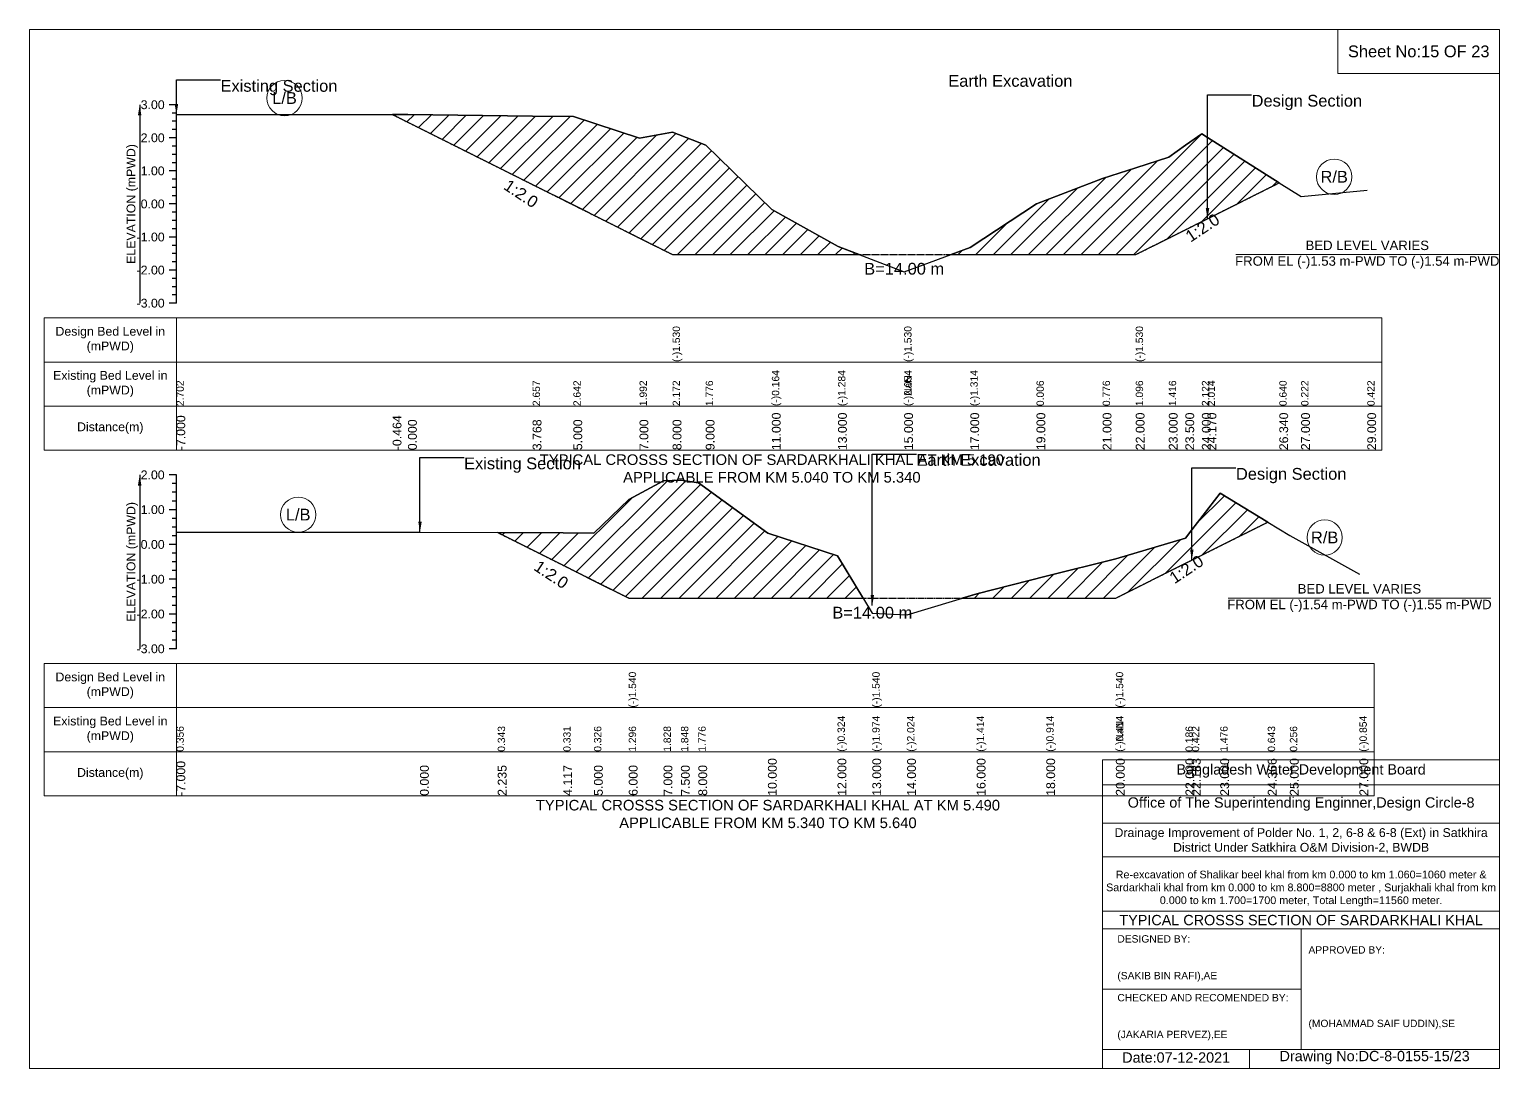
# Model space of a CAD drawing. Header units: inches. Extents: x 93000 to 506000, y -4242 to 0.
# Drawn here: x 240000 to 246000, y -4242 to 0 of the extents above; entities that cross this region are included whole.
import ezdxf

# ---------------------------------------------------------------- set-up
doc = ezdxf.new("R2010")
doc.units = ezdxf.units.IN
doc.header["$LTSCALE"] = 7
doc.header["$MEASUREMENT"] = 0
doc.linetypes.add('DASHED', pattern=[0.75, 0.5, -0.25])
for name, color, linetype, lineweight in [('Cross section Data Border', 7, 'Continuous', 9), ('Cross Section Labels', 7, 'Continuous', 9), ('Design_Bed_Level for Xsection', 7, 'DASHED', 25), ('Existing_Bed_Level for Xsection', 7, 'Continuous', 25), ('Long Section Labels', 7, 'Continuous', 9)]:
    doc.layers.add(name, color=color, linetype=linetype, lineweight=lineweight)
doc.styles.get("Standard").update_dxf_attribs({"font": 'arial.ttf'})
doc.dimstyles.get("Standard").update_dxf_attribs({"dimtxt": 0.18, "dimasz": 0.18, "dimexe": 0.18, "dimexo": 0.0625, "dimgap": 0.09, "dimtad": 0, "dimtih": 1, "dimtoh": 1, "dimdec": 4, "dimzin": 0, "dimdsep": 46, "dimtxsty": 'Standard', "dimcen": 0.09, "dimadec": 0, "dimazin": 0, "dimtfac": 1, "dimtdec": 4, "dimtofl": 0, "dimtmove": 0, "dimatfit": 3, "dimfxl": 1, "dimtolj": 1, "dimtzin": 0, "dimarcsym": 0})

msp = doc.modelspace()

# ---------------------------------------------------------------- hatches: boundary and pattern name
at = {"layer": 'Existing_Bed_Level for Xsection'}
h = msp.add_hatch(dxfattribs=at)
h.set_pattern_fill('ANSI31', color=256, scale=405, style=0)
h.paths.add_polyline_path([(241482.4, -347.9), (241545, -379.3), (242053.7, -633.6), (242220, -716.8), (242490, -851.8), (242625, -919.3), (242760, -919.3), (243030, -919.3), (243300, -919.3), (243386.3, -919.3), (243300, -886.1), (243030, -734.9), (242760, -472.9), (242625, -419.5), (242490, -443.8), (242220, -356), (242053.7, -354), (241545, -347.9)])
h = msp.add_hatch(dxfattribs=at)
h.set_pattern_fill('ANSI31', color=256, scale=405, style=0)
h.paths.add_polyline_path([(243761.2, -919.3), (243840, -919.3), (244110, -919.3), (244380, -919.3), (244515, -919.3), (244650, -851.8), (244717.5, -818), (244785, -784.3), (244808, -772.8), (245100.9, -626.3), (244808, -440.8), (244785, -426.2), (244717.5, -472.9), (244650, -521.5), (244515, -564.8), (244380, -608), (244110, -711.9), (243840, -890.1)])
h = msp.add_hatch(dxfattribs=at)
h.set_pattern_fill('ANSI31', color=256, scale=426, style=0)
h.paths.add_polyline_path([(241911.3, -2053.9), (242178.7, -2187.6), (242304, -2250.3), (242446, -2321.3), (242588, -2321.3), (242659, -2321.3), (242730, -2321.3), (243014, -2321.3), (243298, -2321.3), (243402.6, -2321.3), (243298, -2148.6), (243014, -2056.3), (242730, -1850.4), (242659, -1840.2), (242588, -1843), (242446, -1918.6), (242304, -2056.3), (242178.7, -2055.5)])
h = msp.add_hatch(dxfattribs=at)
h.set_pattern_fill('ANSI31', color=256, scale=426, style=0)
h.paths.add_polyline_path([(243807.3, -2321.3), (243866, -2321.3), (244150, -2321.3), (244434, -2321.3), (244718, -2179.3), (244744, -2166.3), (244860, -2108.3), (245053.9, -2011.3), (244860, -1893), (244744, -2042.7), (244718, -2076.2), (244434, -2161.4), (244150, -2232.4), (243866, -2303.4)])

# ---------------------------------------------------------------- linework, layer by layer
at = {"layer": 'Cross section Data Border'}
for points in [[(240000, 0), (246000, 0), (246000, -4242), (240000, -4242)], [(245340, 0), (246000, 0), (246000, -180), (245340, -180)], [(240060, -1177.7), (245520, -1177.7), (245520, -1717.7), (240060, -1717.7)], [(240060, -2588.6), (245488, -2588.6), (245488, -3128.6), (240060, -3128.6)]]:
    msp.add_lwpolyline(points, close=True, dxfattribs=at)
for points in [[(240600, -1177.7), (240600, -1717.7)], [(240060, -1357.7), (245520, -1357.7)], [(240060, -1537.7), (245520, -1537.7)], [(240600, -2588.6), (240600, -3128.6)], [(240060, -2768.6), (245488, -2768.6)], [(240060, -2948.6), (245488, -2948.6)], [(244380, -4242), (244380, -2982), (246000, -2982)], [(244380, -3084), (246000, -3084)], [(244380, -3240), (246000, -3240)], [(244380, -3378), (246000, -3378)], [(244380, -3600), (246000, -3600)], [(244380, -3672), (246000, -3672)], [(245190, -3672), (245190, -4164)], [(244380, -3918), (245190, -3918)], [(244380, -4164), (246000, -4164)], [(244980, -4164), (244980, -4242)]]:
    msp.add_lwpolyline(points, dxfattribs=at)
at = {"layer": 'Cross Section Labels'}
for points in [[(244924.2, -919.3), (245995.8, -919.3)], [(244892.2, -2321.3), (245963.8, -2321.3)]]:
    msp.add_lwpolyline(points, dxfattribs=at)
for centre in [(241041.2, -280.4), (245325, -601.7), (241097, -1981), (245286, -2074.1)]:
    msp.add_circle(centre, 72, dxfattribs=at)
at = {"layer": 'Design_Bed_Level for Xsection'}
for points in [[(241482.4, -347.9), (242053.7, -633.6), (242625, -919.3), (243570, -919.3), (244515, -919.3), (244808, -772.8), (245100.9, -626.3)], [(241911.3, -2053.9), (242178.7, -2187.6), (242446, -2321.3), (243440, -2321.3), (244434, -2321.3), (244744, -2166.3), (245053.9, -2011.3)]]:
    msp.add_lwpolyline(points, dxfattribs=at)
at = {"layer": 'Existing_Bed_Level for Xsection'}
for points in [[(240600, -307.7), (240570, -307.7)], [(240600, -341.5), (240582, -341.5)], [(240600, -1117.7), (240600, -982.7), (240600, -847.7), (240600, -712.7), (240600, -577.7), (240600, -442.7), (240600, -307.7)], [(240600, -347.9), (241482.4, -347.9), (241545, -347.9), (242053.7, -354), (242220, -356), (242490, -443.8), (242625, -419.5), (242625, -419.5), (242760, -472.9), (243030, -734.9), (243300, -886.1), (243570, -990), (243570, -990), (243840, -890.1), (244110, -711.9), (244380, -608), (244515, -564.8), (244515, -564.8), (244650, -521.5), (244717.5, -472.9), (244785, -426.2), (244808, -440.8), (245100.9, -626.3), (245190, -682.7), (245460, -655.7)], [(240600, -375.2), (240582, -375.2)], [(240600, -409), (240582, -409)], [(240600, -442.7), (240570, -442.7)], [(240600, -476.5), (240582, -476.5)], [(240600, -510.2), (240582, -510.2)], [(240600, -577.7), (240570, -577.7)], [(240600, -544), (240582, -544)], [(240600, -611.5), (240582, -611.5)], [(240600, -645.2), (240582, -645.2)], [(240600, -712.7), (240570, -712.7)], [(240600, -679), (240582, -679)], [(240600, -746.5), (240582, -746.5)], [(240600, -780.2), (240582, -780.2)], [(240600, -814), (240582, -814)], [(240600, -847.7), (240570, -847.7)], [(240600, -881.5), (240582, -881.5)], [(240600, -915.2), (240582, -915.2)], [(240600, -949), (240582, -949)], [(240600, -982.7), (240570, -982.7)], [(240600, -1016.5), (240582, -1016.5)], [(240600, -1050.2), (240582, -1050.2)], [(240600, -1117.7), (240570, -1117.7)], [(240600, -1084), (240582, -1084)], [(240600, -1818.6), (240570, -1818.6)], [(240600, -1854.1), (240582, -1854.1)], [(240600, -2528.6), (240600, -2386.6), (240600, -2244.6), (240600, -2102.6), (240600, -1960.6), (240600, -1818.6)], [(240600, -2052), (241594, -2052), (241911.3, -2053.9), (242178.7, -2055.5), (242304, -2056.3), (242446, -1918.6), (242446, -1918.6), (242588, -1843), (242659, -1840.2), (242730, -1850.4), (243014, -2056.3), (243298, -2148.6), (243440, -2382.9), (243440, -2382.9), (243582, -2390), (243866, -2303.4), (244150, -2232.4), (244434, -2161.4), (244434, -2161.4), (244718, -2076.2), (244744, -2042.7), (244860, -1893), (245053.9, -2011.3), (245144, -2066.2), (245428, -2223.9)], [(240600, -1889.6), (240582, -1889.6)], [(240600, -1960.6), (240570, -1960.6)], [(240600, -1925.1), (240582, -1925.1)], [(240600, -1996.1), (240582, -1996.1)], [(240600, -2031.6), (240582, -2031.6)], [(240600, -2067.1), (240582, -2067.1)], [(240600, -2102.6), (240570, -2102.6)], [(240600, -2138.1), (240582, -2138.1)], [(240600, -2173.6), (240582, -2173.6)], [(240600, -2209.1), (240582, -2209.1)], [(240600, -2244.6), (240570, -2244.6)], [(240600, -2280.1), (240582, -2280.1)], [(240600, -2315.6), (240582, -2315.6)], [(240600, -2386.6), (240570, -2386.6)], [(240600, -2351.1), (240582, -2351.1)], [(240600, -2422.1), (240582, -2422.1)], [(240600, -2457.6), (240582, -2457.6)], [(240600, -2493.1), (240582, -2493.1)], [(240600, -2528.6), (240570, -2528.6)]]:
    msp.add_lwpolyline(points, dxfattribs=at)
for points in [[(241482.4, -347.9), (241482.4, -347.9), (241545, -379.3), (242053.7, -633.6), (242220, -716.8), (242490, -851.8), (242625, -919.3), (242625, -919.3), (242760, -919.3), (243030, -919.3), (243300, -919.3), (243386.3, -919.3), (243300, -886.1), (243030, -734.9), (242760, -472.9), (242625, -419.5), (242625, -419.5), (242490, -443.8), (242220, -356), (242053.7, -354), (241545, -347.9), (241482.4, -347.9)], [(243761.2, -919.3), (243840, -919.3), (244110, -919.3), (244380, -919.3), (244515, -919.3), (244515, -919.3), (244650, -851.8), (244717.5, -818), (244785, -784.3), (244808, -772.8), (245100.9, -626.3), (245100.9, -626.3), (245100.9, -626.3), (244808, -440.8), (244785, -426.2), (244717.5, -472.9), (244650, -521.5), (244515, -564.8), (244515, -564.8), (244380, -608), (244110, -711.9), (243840, -890.1)], [(241911.3, -2053.9), (242178.7, -2187.6), (242304, -2250.3), (242446, -2321.3), (242446, -2321.3), (242588, -2321.3), (242659, -2321.3), (242730, -2321.3), (243014, -2321.3), (243298, -2321.3), (243402.6, -2321.3), (243298, -2148.6), (243014, -2056.3), (242730, -1850.4), (242659, -1840.2), (242588, -1843), (242446, -1918.6), (242446, -1918.6), (242304, -2056.3), (242178.7, -2055.5)], [(243807.3, -2321.3), (243866, -2321.3), (244150, -2321.3), (244434, -2321.3), (244434, -2321.3), (244718, -2179.3), (244744, -2166.3), (244860, -2108.3), (245053.9, -2011.3), (244860, -1893), (244744, -2042.7), (244718, -2076.2), (244434, -2161.4), (244434, -2161.4), (244150, -2232.4), (243866, -2303.4)]]:
    msp.add_lwpolyline(points, close=True, dxfattribs=at)

# ---------------------------------------------------------------- texts
at = {"layer": 'Cross section Data Border', "attachment_point": 5}
for s, insert, char_height in [('Sheet No:15 OF 23', (245670, -90), 48), ('Bangladesh Water Development Board', (245190, -3027), 42), ('Office of The Superintending Enginner,Design Circle-8', (245190, -3162), 42)]:
    msp.add_mtext(s, dxfattribs=dict(at, insert=insert, char_height=char_height))
at = {"layer": 'Cross section Data Border'}
for s, insert, char_height, width, attachment_point in [('Design Bed Level in (mPWD)', (240330, -1267.7), 36, 480, 5), ('Existing Bed Level in (mPWD)', (240330, -1447.7), 36, 480, 5), ('Distance(m)', (240330, -1627.7), 36, 480, 5), ('Design Bed Level in (mPWD)', (240330, -2678.6), 36, 480, 5), ('Existing Bed Level in (mPWD)', (240330, -2858.6), 36, 480, 5), ('Distance(m)', (240330, -3038.6), 36, 480, 5), ('Drainage Improvement of Polder No. 1, 2, 6-8 & 6-8 (Ext) in Satkhira District Under Satkhira O&M Division-2, BWDB', (245190, -3312), 36, 1680, 5), ('Re-excavation of Shalikar beel khal from km 0.000 to km 1.060=1060 meter & Sardarkhali khal from km 0.000 to km 8.800=8800 meter , Surjakhali khal from km 0.000 to km 1.700=1700 meter, Total Length=11560 meter.', (245190, -3507), 31.4683, 1620, 5), ('TYPICAL CROSSS SECTION OF SARDARKHALI KHAL', (245190, -3636), 42, 1680, 5), ('DESIGNED BY:^J^J^J(SAKIB BIN RAFI),AE', (244440, -3792), 30, 840, 4), ('APPROVED BY:^J^J^J^J^J^J(MOHAMMAD SAIF UDDIN),SE', (245220, -3912), 30, 840, 4), ('CHECKED AND RECOMENDED BY:^J^J^J(JAKARIA PERVEZ),EE', (244440, -4032), 30, 840, 4), ('Date:07-12-2021', (244680, -4197), 42, 840, 5), ('Drawing No:DC-8-0155-15/23', (245490, -4197), 42, 1320, 5)]:
    msp.add_mtext(s, dxfattribs=dict(at, insert=insert, char_height=char_height, width=width, attachment_point=attachment_point))
at = {"layer": 'Cross Section Labels'}
for s, insert, char_height, attachment_point in [('Existing Section', (240780, -206.5), 48, 1), ('Earth Excavation', (243750, -186.2), 48, 1), ('L/B', (241041.2, -280.4), 48, 5), ('Design Section', (244988, -267.2), 48, 1), ('R/B', (245325, -601.7), 48, 5), ('BED LEVEL VARIES ^JFROM EL (-)1.53 m-PWD TO (-)1.54 m-PWD', (245460, -919.3), 38.4, 5), ('B=14.00 m', (243570, -953), 48, 2), ('TYPICAL CROSSS SECTION OF SARDARKHALI KHAL AT KM 5.190^JAPPLICABLE FROM KM 5.040 TO KM 5.340', (243030, -1792.5), 43.2, 5), ('Earth Excavation', (243620, -1733.4), 48, 1), ('Existing Section', (241774, -1747.6), 48, 1), ('Design Section', (244924, -1790.2), 48, 1), ('L/B', (241097, -1981), 48, 5), ('R/B', (245286, -2074.1), 48, 5), ('BED LEVEL VARIES ^JFROM EL (-)1.54 m-PWD TO (-)1.55 m-PWD', (245428, -2321.3), 38.4, 5), ('B=14.00 m', (243440, -2356.8), 48, 2), ('TYPICAL CROSSS SECTION OF SARDARKHALI KHAL AT KM 5.490^JAPPLICABLE FROM KM 5.340 TO KM 5.640', (243014, -3203), 43.2, 5)]:
    msp.add_mtext(s, dxfattribs=dict(at, insert=insert, char_height=char_height, attachment_point=attachment_point))
at = {"layer": 'Cross Section Labels', "char_height": 48, "attachment_point": 2}
for insert, rotation in [((242019.9, -650.5), 326.30993), ((244774.2, -789.7), 33.69007), ((244708.5, -2184), 33.69007), ((242143.2, -2205.4), 326.30993)]:
    msp.add_mtext('1:2.0', dxfattribs=dict(at, insert=insert, rotation=rotation))
at = {"layer": 'Existing_Bed_Level for Xsection', "char_height": 36, "attachment_point": 6}
for s, insert in [('3.00', (240552, -307.7)), ('2.00', (240552, -442.7)), ('1.00', (240552, -577.7)), ('0.00', (240552, -712.7)), ('-1.00', (240552, -847.7)), ('-2.00', (240552, -982.7)), ('-3.00', (240552, -1117.7)), ('2.00', (240552, -1818.6)), ('1.00', (240552, -1960.6)), ('0.00', (240552, -2102.6)), ('-1.00', (240552, -2244.6)), ('-2.00', (240552, -2386.6)), ('-3.00', (240552, -2528.6))]:
    msp.add_mtext(s, dxfattribs=dict(at, insert=insert))
at = {"layer": 'Existing_Bed_Level for Xsection', "char_height": 36, "attachment_point": 5, "rotation": 90}
for insert in [(240420, -712.7), (240420, -2173.6)]:
    msp.add_mtext('ELEVATION (mPWD)', dxfattribs=dict(at, insert=insert))
at = {"layer": 'Long Section Labels', "attachment_point": 1, "rotation": 90}
for s, insert, char_height in [('(-)1.530', (242625, -1357.7), 30), ('(-)1.530', (243570, -1357.7), 30), ('(-)1.530', (244515, -1357.7), 30), ('2.702', (240600, -1537.7), 30), ('2.702', (240600, -1537.7), 30), ('2.702', (240600, -1537.7), 30), ('2.657', (242053.7, -1537.7), 30), ('2.642', (242220, -1537.7), 30), ('1.992', (242490, -1537.7), 30), ('2.172', (242625, -1537.7), 30), ('2.172', (242625, -1537.7), 30), ('2.172', (242625, -1537.7), 30), ('1.776', (242760, -1537.7), 30), ('1.776', (242760, -1537.7), 30), ('(-)0.164', (243030, -1537.7), 30), ('(-)1.284', (243300, -1537.7), 30), ('(-)2.054', (243570, -1537.7), 30), ('(-)2.054', (243570, -1537.7), 30), ('(-)NaN', (243570, -1537.7), 30), ('(-)1.314', (243840, -1537.7), 30), ('0.006', (244110, -1537.7), 30), ('0.776', (244380, -1537.7), 30), ('1.096', (244515, -1537.7), 30), ('1.096', (244515, -1537.7), 30), ('1.096', (244515, -1537.7), 30), ('1.416', (244650, -1537.7), 30), ('2.122', (244785, -1537.7), 30), ('2.014', (244808, -1537.7), 30), ('0.640', (245100.9, -1537.7), 30), ('0.222', (245190, -1537.7), 30), ('0.422', (245460, -1537.7), 30), ('-7.000', (240600, -1717.7), 36), ('-0.464', (241482.4, -1717.7), 36), ('0.000', (241545, -1717.7), 36), ('3.768', (242053.7, -1717.7), 36), ('5.000', (242220, -1717.7), 36), ('7.000', (242490, -1717.7), 36), ('8.000', (242625, -1717.7), 36), ('8.000', (242625, -1717.7), 36), ('8.000', (242625, -1717.7), 36), ('9.000', (242760, -1717.7), 36), ('11.000', (243030, -1717.7), 36), ('13.000', (243300, -1717.7), 36), ('15.000', (243570, -1717.7), 36), ('15.000', (243570, -1717.7), 36), ('15.000', (243570, -1717.7), 36), ('17.000', (243840, -1717.7), 36), ('19.000', (244110, -1717.7), 36), ('21.000', (244380, -1717.7), 36), ('22.000', (244515, -1717.7), 36), ('22.000', (244515, -1717.7), 36), ('22.000', (244515, -1717.7), 36), ('23.000', (244650, -1717.7), 36), ('23.500', (244717.5, -1717.7), 36), ('24.000', (244785, -1717.7), 36), ('24.170', (244808, -1717.7), 36), ('26.340', (245100.9, -1717.7), 36), ('27.000', (245190, -1717.7), 36), ('29.000', (245460, -1717.7), 36), ('(-)1.540', (242446, -2768.6), 30), ('(-)1.540', (243440, -2768.6), 30), ('(-)1.540', (244434, -2768.6), 30), ('(-)0.324', (243298, -2948.6), 30), ('(-)1.974', (243440, -2948.6), 30), ('(-)1.974', (243440, -2948.6), 30), ('(-)1.974', (243440, -2948.6), 30), ('(-)2.024', (243582, -2948.6), 30), ('(-)1.414', (243866, -2948.6), 30), ('(-)0.914', (244150, -2948.6), 30), ('(-)0.414', (244434, -2948.6), 30), ('(-)0.414', (244434, -2948.6), 30), ('(-)0.854', (245428, -2948.6), 30), ('0.356', (240600, -2948.6), 30), ('0.356', (240600, -2948.6), 30), ('0.343', (241911.3, -2948.6), 30), ('0.331', (242178.7, -2948.6), 30), ('0.326', (242304, -2948.6), 30), ('0.326', (242304, -2948.6), 30), ('1.296', (242446, -2948.6), 30), ('1.296', (242446, -2948.6), 30), ('1.296', (242446, -2948.6), 30), ('1.828', (242588, -2948.6), 30), ('1.848', (242659, -2948.6), 30), ('1.776', (242730, -2948.6), 30), ('(-)NaN', (244434, -2948.6), 30), ('0.186', (244718, -2948.6), 30), ('0.422', (244744, -2948.6), 30), ('1.476', (244860, -2948.6), 30), ('0.643', (245053.9, -2948.6), 30), ('0.256', (245144, -2948.6), 30), ('-7.000', (240600, -3128.6), 36), ('10.000', (243014, -3128.6), 36), ('12.000', (243298, -3128.6), 36), ('13.000', (243440, -3128.6), 36), ('13.000', (243440, -3128.6), 36), ('13.000', (243440, -3128.6), 36), ('14.000', (243582, -3128.6), 36), ('16.000', (243866, -3128.6), 36), ('18.000', (244150, -3128.6), 36), ('20.000', (244434, -3128.6), 36), ('20.000', (244434, -3128.6), 36), ('20.000', (244434, -3128.6), 36), ('22.000', (244718, -3128.6), 36), ('22.183', (244744, -3128.6), 36), ('23.000', (244860, -3128.6), 36), ('24.366', (245053.9, -3128.6), 36), ('25.000', (245144, -3128.6), 36), ('27.000', (245428, -3128.6), 36), ('0.000', (241594, -3128.6), 36), ('2.235', (241911.3, -3128.6), 36), ('4.117', (242178.7, -3128.6), 36), ('5.000', (242304, -3128.6), 36), ('6.000', (242446, -3128.6), 36), ('6.000', (242446, -3128.6), 36), ('6.000', (242446, -3128.6), 36), ('7.000', (242588, -3128.6), 36), ('7.500', (242659, -3128.6), 36), ('8.000', (242730, -3128.6), 36)]:
    msp.add_mtext(s, dxfattribs=dict(at, insert=insert, char_height=char_height))

# ---------------------------------------------------------------- leaders
at = {"layer": 'Cross Section Labels', "annotation_type": 0, "has_hookline": 1, "hookline_direction": 0}
for points, text_width in [([(240600, -347.9), (240600, -206.5), (240779.9, -206.5)], 467.2), ([(244808, -772.8), (244808, -267.2), (244987.9, -267.2)], 441.2), ([(243440, -2352.1), (243440, -1733.4), (243619.9, -1733.4)], 497), ([(241594, -2052), (241594, -1747.6), (241773.9, -1747.6)], 467.2), ([(244744, -2166.3), (244744, -1790.2), (244923.9, -1790.2)], 441.2)]:
    msp.add_leader(points, dimstyle='Standard', override={"dimasz": 43.2}, dxfattribs=dict(at, text_width=text_width))
at = {"layer": 'Existing_Bed_Level for Xsection'}
for points in [[(240450, -307.7), (240450, -1117.7)], [(240450, -1818.6), (240450, -2528.6)]]:
    msp.add_leader(points, dimstyle='Standard', override={"dimasz": 43.2}, dxfattribs=at)

doc.saveas('drawing.dxf')
